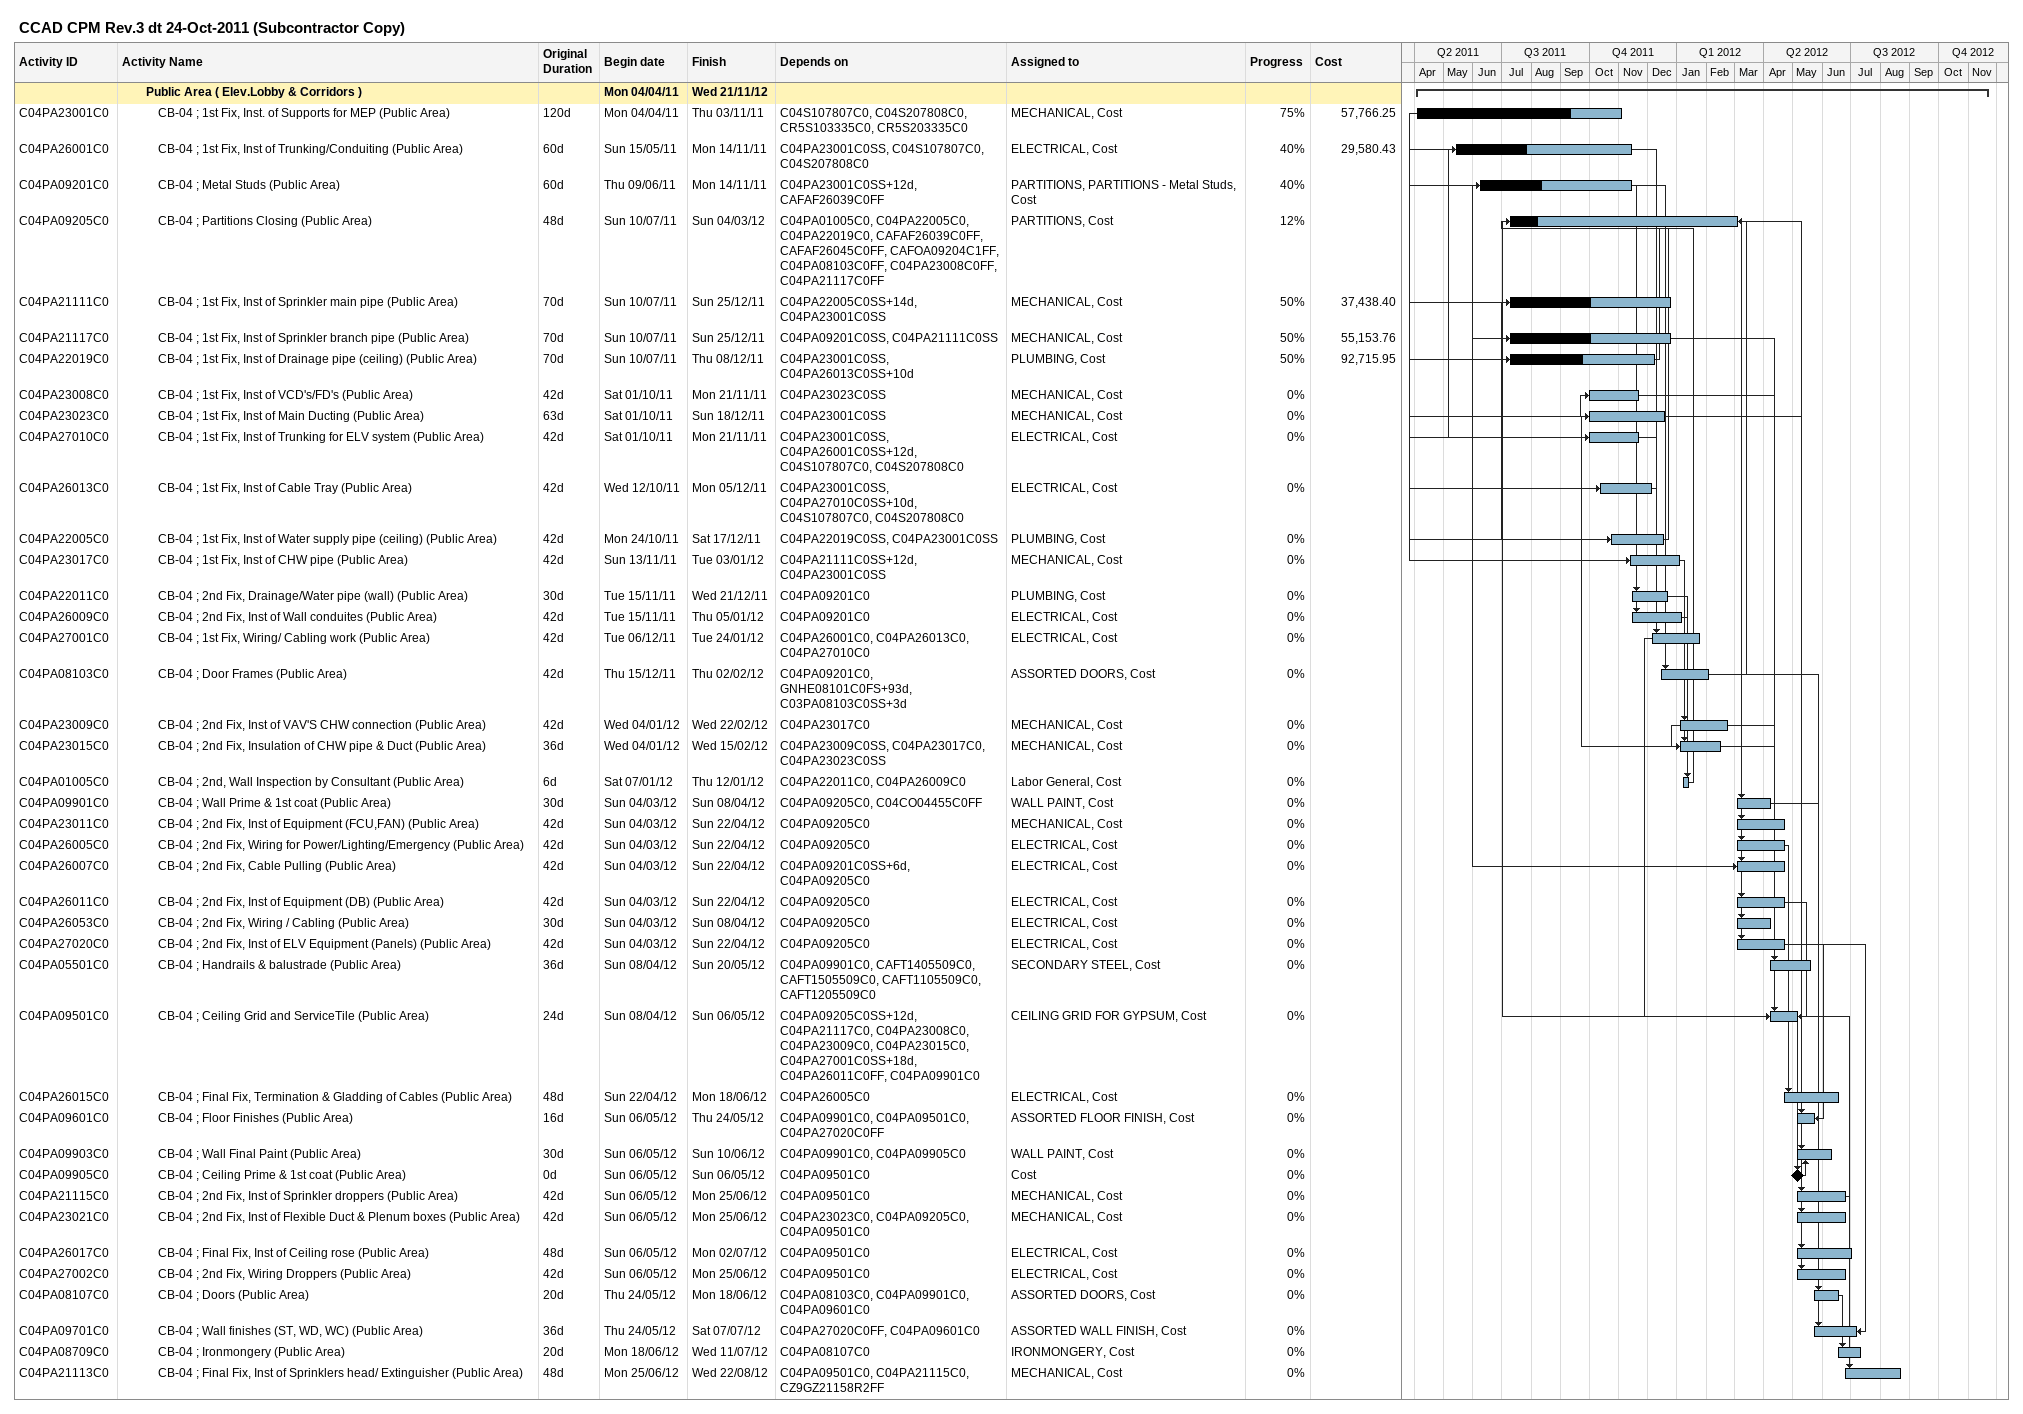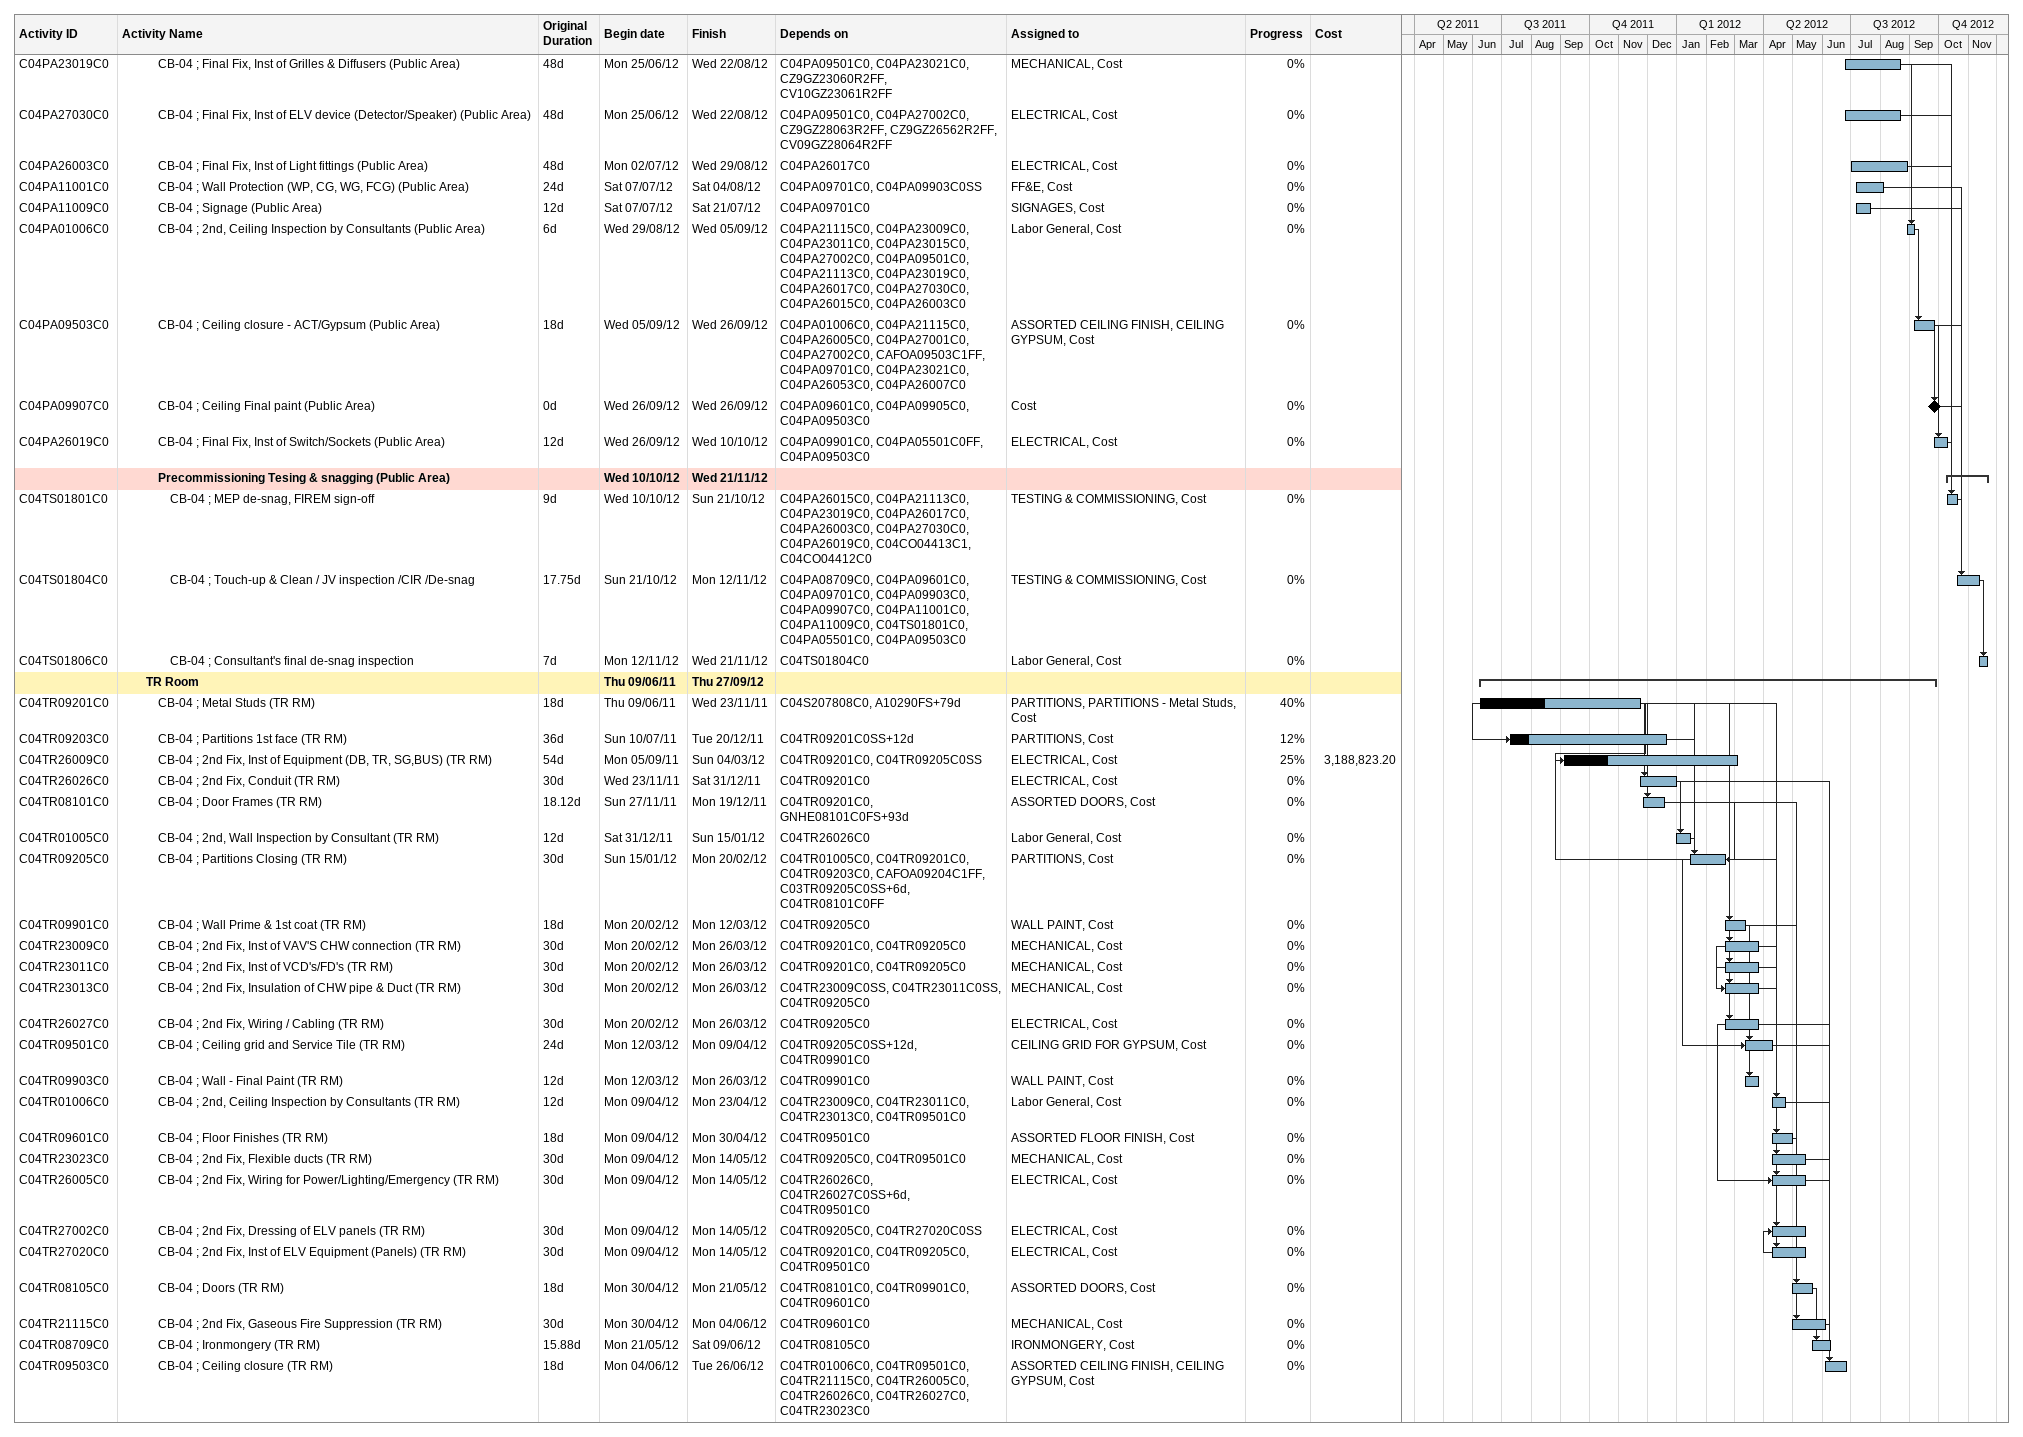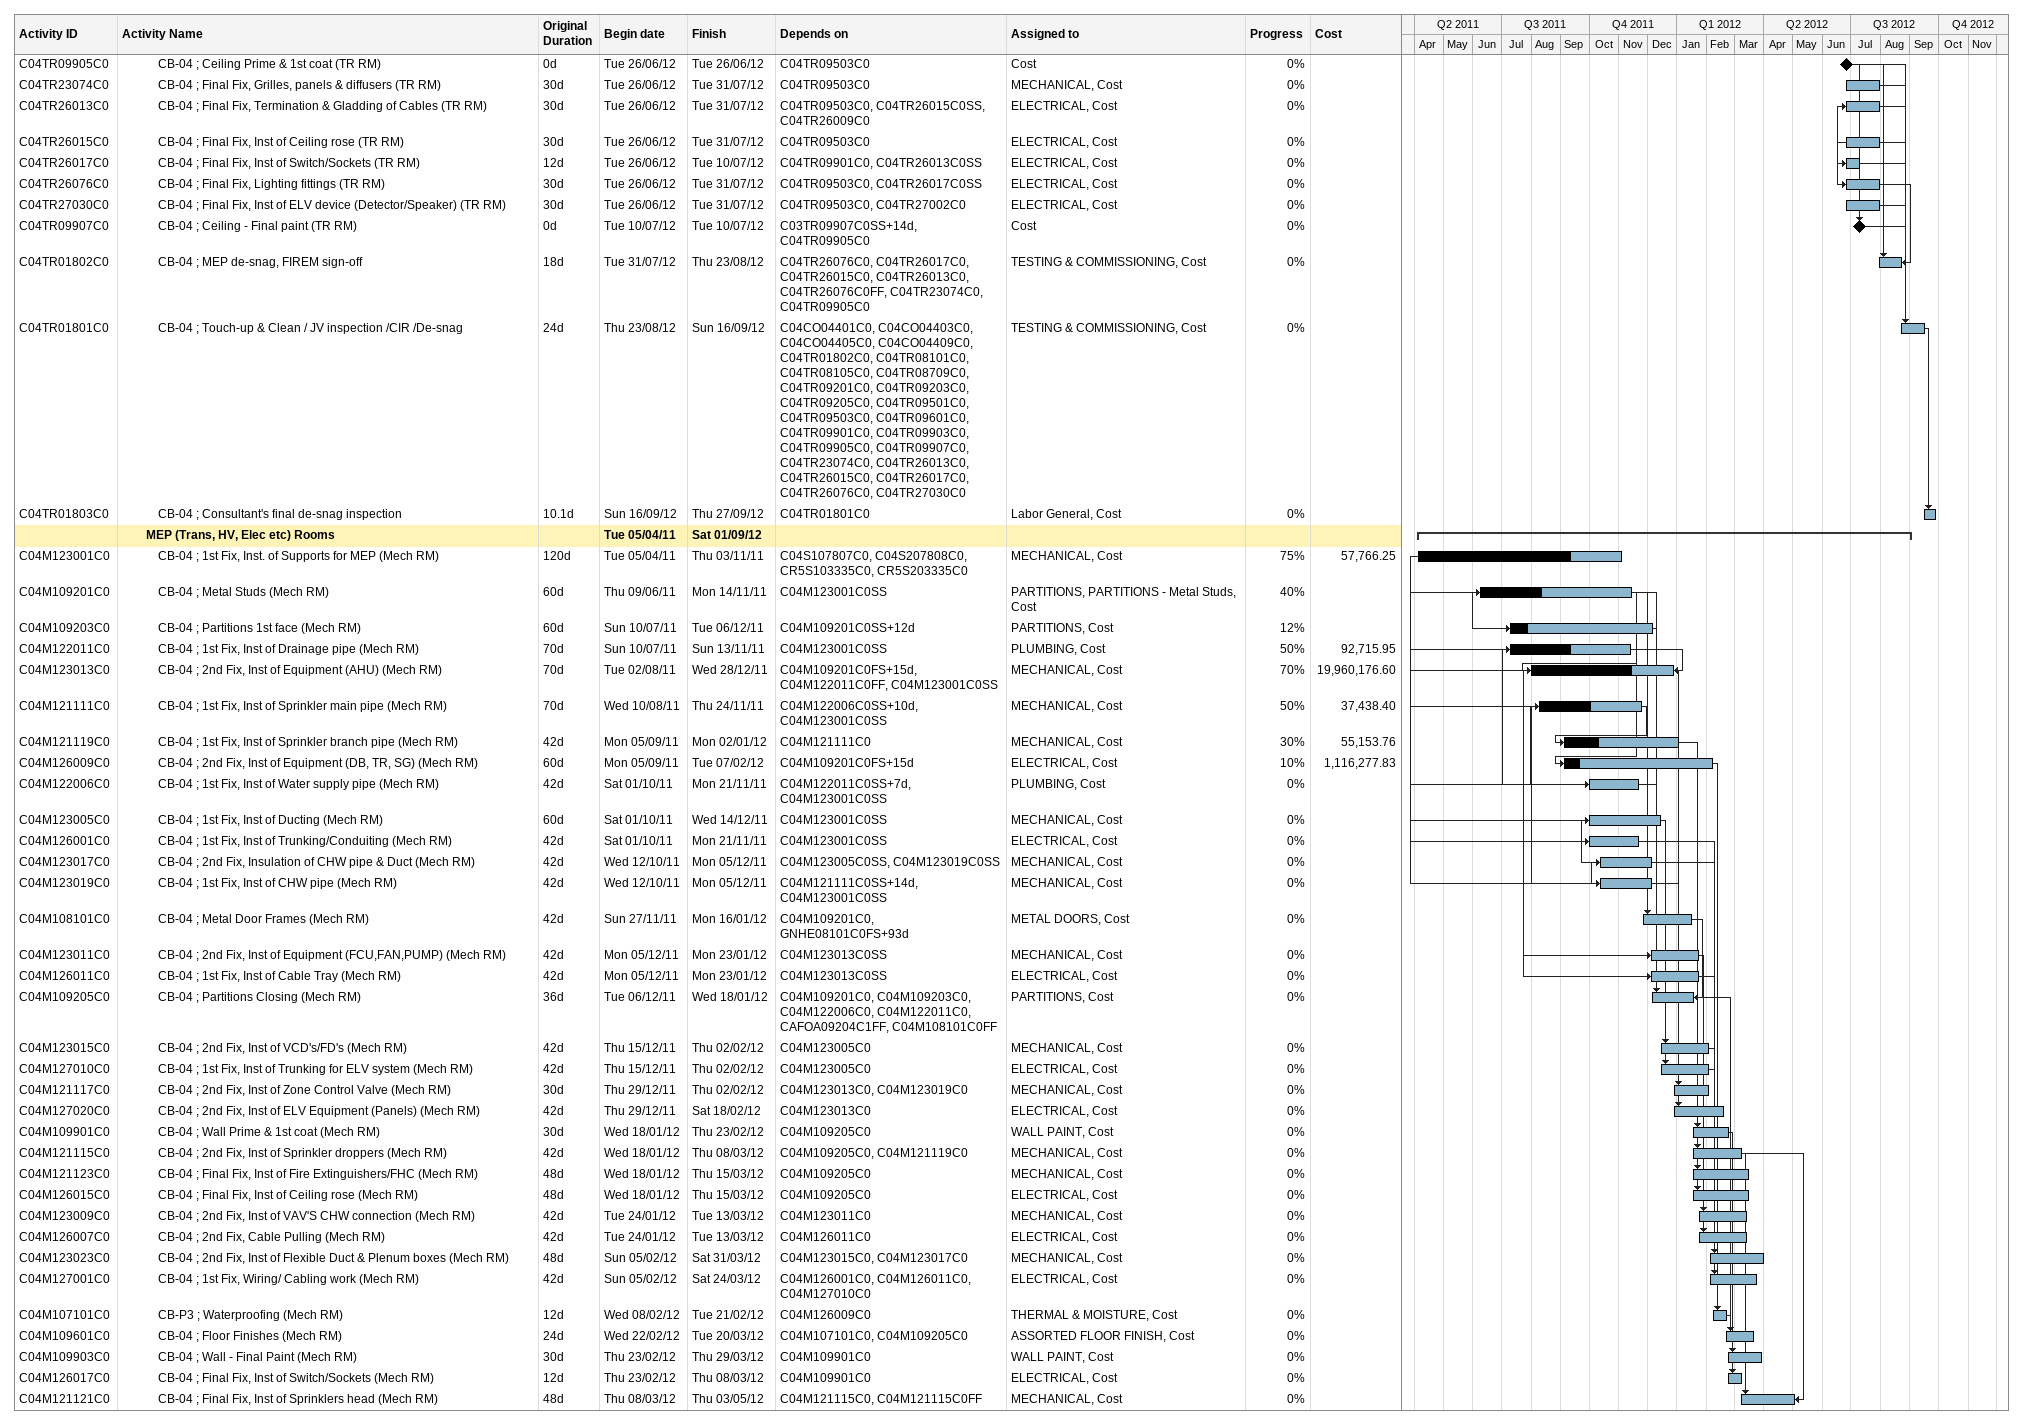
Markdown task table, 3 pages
CCAD CPM Rev.3 dt 24-Oct-2011 (Subcontractor Copy)

| ID | Level | Task | Original duration | Start | Finish | Predecessors | Resources | % complete | Cost |
|---|---|---|---|---|---|---|---|---|---|
|  | 3 | **Public Area ( Elev.Lobby & Corridors )** |  | 2011-04-04 | 2012-11-21 |  |  |  |  |
| C04PA23001C0 | 4 | CB-04 ; 1st Fix, Inst. of Supports for MEP (Public Area) | 120d | 2011-04-04 | 2011-11-03 | C04S107807C0, C04S207808C0, CR5S103335C0, CR5S203335C0 | MECHANICAL, Cost | 75 | 57766.25 |
| C04PA26001C0 | 4 | CB-04 ; 1st Fix, Inst of Trunking/Conduiting (Public Area) | 60d | 2011-05-15 | 2011-11-14 | C04PA23001C0SS, C04S107807C0, C04S207808C0 | ELECTRICAL, Cost | 40 | 29580.43 |
| C04PA09201C0 | 4 | CB-04 ; Metal Studs (Public Area) | 60d | 2011-06-09 | 2011-11-14 | C04PA23001C0SS+12d, CAFAF26039C0FF | PARTITIONS, PARTITIONS - Metal Studs, Cost | 40 |  |
| C04PA09205C0 | 4 | CB-04 ; Partitions Closing (Public Area) | 48d | 2011-07-10 | 2012-03-04 | C04PA01005C0, C04PA22005C0, C04PA22019C0, CAFAF26039C0FF, CAFAF26045C0FF, CAFOA09204C1FF, C04PA08103C0FF, C04PA23008C0FF, C04PA21117C0FF | PARTITIONS, Cost | 12 |  |
| C04PA21111C0 | 4 | CB-04 ; 1st Fix, Inst of Sprinkler main pipe (Public Area) | 70d | 2011-07-10 | 2011-12-25 | C04PA22005C0SS+14d, C04PA23001C0SS | MECHANICAL, Cost | 50 | 37438.40 |
| C04PA21117C0 | 4 | CB-04 ; 1st Fix, Inst of Sprinkler branch pipe (Public Area) | 70d | 2011-07-10 | 2011-12-25 | C04PA09201C0SS, C04PA21111C0SS | MECHANICAL, Cost | 50 | 55153.76 |
| C04PA22019C0 | 4 | CB-04 ; 1st Fix, Inst of Drainage pipe (ceiling) (Public Area) | 70d | 2011-07-10 | 2011-12-08 | C04PA23001C0SS, C04PA26013C0SS+10d | PLUMBING, Cost | 50 | 92715.95 |
| C04PA23008C0 | 4 | CB-04 ; 1st Fix, Inst of VCD's/FD's (Public Area) | 42d | 2011-10-01 | 2011-11-21 | C04PA23023C0SS | MECHANICAL, Cost | 0 |  |
| C04PA23023C0 | 4 | CB-04 ; 1st Fix, Inst of Main Ducting (Public Area) | 63d | 2011-10-01 | 2011-12-18 | C04PA23001C0SS | MECHANICAL, Cost | 0 |  |
| C04PA27010C0 | 4 | CB-04 ; 1st Fix, Inst of Trunking for ELV system (Public Area) | 42d | 2011-10-01 | 2011-11-21 | C04PA23001C0SS, C04PA26001C0SS+12d, C04S107807C0, C04S207808C0 | ELECTRICAL, Cost | 0 |  |
| C04PA26013C0 | 4 | CB-04 ; 1st Fix, Inst of Cable Tray (Public Area) | 42d | 2011-10-12 | 2011-12-05 | C04PA23001C0SS, C04PA27010C0SS+10d, C04S107807C0, C04S207808C0 | ELECTRICAL, Cost | 0 |  |
| C04PA22005C0 | 4 | CB-04 ; 1st Fix, Inst of Water supply pipe (ceiling) (Public Area) | 42d | 2011-10-24 | 2011-12-17 | C04PA22019C0SS, C04PA23001C0SS | PLUMBING, Cost | 0 |  |
| C04PA23017C0 | 4 | CB-04 ; 1st Fix, Inst of CHW pipe (Public Area) | 42d | 2011-11-13 | 2012-01-03 | C04PA21111C0SS+12d, C04PA23001C0SS | MECHANICAL, Cost | 0 |  |
| C04PA22011C0 | 4 | CB-04 ; 2nd Fix, Drainage/Water pipe (wall) (Public Area) | 30d | 2011-11-15 | 2011-12-21 | C04PA09201C0 | PLUMBING, Cost | 0 |  |
| C04PA26009C0 | 4 | CB-04 ; 2nd Fix, Inst of Wall conduites (Public Area) | 42d | 2011-11-15 | 2012-01-05 | C04PA09201C0 | ELECTRICAL, Cost | 0 |  |
| C04PA27001C0 | 4 | CB-04 ; 1st Fix, Wiring/ Cabling work (Public Area) | 42d | 2011-12-06 | 2012-01-24 | C04PA26001C0, C04PA26013C0, C04PA27010C0 | ELECTRICAL, Cost | 0 |  |
| C04PA08103C0 | 4 | CB-04 ; Door Frames (Public Area) | 42d | 2011-12-15 | 2012-02-02 | C04PA09201C0, GNHE08101C0FS+93d, C03PA08103C0SS+3d | ASSORTED DOORS, Cost | 0 |  |
| C04PA23009C0 | 4 | CB-04 ; 2nd Fix, Inst of VAV'S CHW connection (Public Area) | 42d | 2012-01-04 | 2012-02-22 | C04PA23017C0 | MECHANICAL, Cost | 0 |  |
| C04PA23015C0 | 4 | CB-04 ; 2nd Fix, Insulation of CHW pipe & Duct (Public Area) | 36d | 2012-01-04 | 2012-02-15 | C04PA23009C0SS, C04PA23017C0, C04PA23023C0SS | MECHANICAL, Cost | 0 |  |
| C04PA01005C0 | 4 | CB-04 ; 2nd, Wall Inspection by Consultant (Public Area) | 6d | 2012-01-07 | 2012-01-12 | C04PA22011C0, C04PA26009C0 | Labor General, Cost | 0 |  |
| C04PA09901C0 | 4 | CB-04 ; Wall Prime & 1st coat (Public Area) | 30d | 2012-03-04 | 2012-04-08 | C04PA09205C0, C04CO04455C0FF | WALL PAINT, Cost | 0 |  |
| C04PA23011C0 | 4 | CB-04 ; 2nd Fix, Inst of Equipment (FCU,FAN) (Public Area) | 42d | 2012-03-04 | 2012-04-22 | C04PA09205C0 | MECHANICAL, Cost | 0 |  |
| C04PA26005C0 | 4 | CB-04 ; 2nd Fix, Wiring for Power/Lighting/Emergency (Public Area) | 42d | 2012-03-04 | 2012-04-22 | C04PA09205C0 | ELECTRICAL, Cost | 0 |  |
| C04PA26007C0 | 4 | CB-04 ; 2nd Fix, Cable Pulling (Public Area) | 42d | 2012-03-04 | 2012-04-22 | C04PA09201C0SS+6d, C04PA09205C0 | ELECTRICAL, Cost | 0 |  |
| C04PA26011C0 | 4 | CB-04 ; 2nd Fix, Inst of Equipment (DB) (Public Area) | 42d | 2012-03-04 | 2012-04-22 | C04PA09205C0 | ELECTRICAL, Cost | 0 |  |
| C04PA26053C0 | 4 | CB-04 ; 2nd Fix, Wiring / Cabling (Public Area) | 30d | 2012-03-04 | 2012-04-08 | C04PA09205C0 | ELECTRICAL, Cost | 0 |  |
| C04PA27020C0 | 4 | CB-04 ; 2nd Fix, Inst of ELV Equipment (Panels) (Public Area) | 42d | 2012-03-04 | 2012-04-22 | C04PA09205C0 | ELECTRICAL, Cost | 0 |  |
| C04PA05501C0 | 4 | CB-04 ; Handrails & balustrade (Public Area) | 36d | 2012-04-08 | 2012-05-20 | C04PA09901C0, CAFT1405509C0, CAFT1505509C0, CAFT1105509C0, CAFT1205509C0 | SECONDARY STEEL, Cost | 0 |  |
| C04PA09501C0 | 4 | CB-04 ; Ceiling Grid and ServiceTile (Public Area) | 24d | 2012-04-08 | 2012-05-06 | C04PA09205C0SS+12d, C04PA21117C0, C04PA23008C0, C04PA23009C0, C04PA23015C0, C04PA27001C0SS+18d, C04PA26011C0FF, C04PA09901C0 | CEILING GRID FOR GYPSUM, Cost | 0 |  |
| C04PA26015C0 | 4 | CB-04 ; Final Fix, Termination & Gladding of Cables (Public Area) | 48d | 2012-04-22 | 2012-06-18 | C04PA26005C0 | ELECTRICAL, Cost | 0 |  |
| C04PA09601C0 | 4 | CB-04 ; Floor Finishes (Public Area) | 16d | 2012-05-06 | 2012-05-24 | C04PA09901C0, C04PA09501C0, C04PA27020C0FF | ASSORTED FLOOR FINISH, Cost | 0 |  |
| C04PA09903C0 | 4 | CB-04 ; Wall Final Paint (Public Area) | 30d | 2012-05-06 | 2012-06-10 | C04PA09901C0, C04PA09905C0 | WALL PAINT, Cost | 0 |  |
| C04PA09905C0 | 4 | CB-04 ; Ceiling Prime & 1st coat (Public Area) | 0d | 2012-05-06 | 2012-05-06 | C04PA09501C0 | Cost | 0 |  |
| C04PA21115C0 | 4 | CB-04 ; 2nd Fix, Inst of Sprinkler droppers (Public Area) | 42d | 2012-05-06 | 2012-06-25 | C04PA09501C0 | MECHANICAL, Cost | 0 |  |
| C04PA23021C0 | 4 | CB-04 ; 2nd Fix, Inst of Flexible Duct & Plenum boxes (Public Area) | 42d | 2012-05-06 | 2012-06-25 | C04PA23023C0, C04PA09205C0, C04PA09501C0 | MECHANICAL, Cost | 0 |  |
| C04PA26017C0 | 4 | CB-04 ; Final Fix, Inst of Ceiling rose (Public Area) | 48d | 2012-05-06 | 2012-07-02 | C04PA09501C0 | ELECTRICAL, Cost | 0 |  |
| C04PA27002C0 | 4 | CB-04 ; 2nd Fix, Wiring Droppers (Public Area) | 42d | 2012-05-06 | 2012-06-25 | C04PA09501C0 | ELECTRICAL, Cost | 0 |  |
| C04PA08107C0 | 4 | CB-04 ; Doors (Public Area) | 20d | 2012-05-24 | 2012-06-18 | C04PA08103C0, C04PA09901C0, C04PA09601C0 | ASSORTED DOORS, Cost | 0 |  |
| C04PA09701C0 | 4 | CB-04 ; Wall finishes (ST, WD, WC) (Public Area) | 36d | 2012-05-24 | 2012-07-07 | C04PA27020C0FF, C04PA09601C0 | ASSORTED WALL FINISH, Cost | 0 |  |
| C04PA08709C0 | 4 | CB-04 ; Ironmongery (Public Area) | 20d | 2012-06-18 | 2012-07-11 | C04PA08107C0 | IRONMONGERY, Cost | 0 |  |
| C04PA21113C0 | 4 | CB-04 ; Final Fix, Inst of Sprinklers head/ Extinguisher (Public Area) | 48d | 2012-06-25 | 2012-08-22 | C04PA09501C0, C04PA21115C0, CZ9GZ21158R2FF | MECHANICAL, Cost | 0 |  |
| C04PA23019C0 | 4 | CB-04 ; Final Fix, Inst of Grilles & Diffusers (Public Area) | 48d | 2012-06-25 | 2012-08-22 | C04PA09501C0, C04PA23021C0, CZ9GZ23060R2FF, CV10GZ23061R2FF | MECHANICAL, Cost | 0 |  |
| C04PA27030C0 | 4 | CB-04 ; Final Fix, Inst of ELV device (Detector/Speaker) (Public Area) | 48d | 2012-06-25 | 2012-08-22 | C04PA09501C0, C04PA27002C0, CZ9GZ28063R2FF, CZ9GZ26562R2FF, CV09GZ28064R2FF | ELECTRICAL, Cost | 0 |  |
| C04PA26003C0 | 4 | CB-04 ; Final Fix, Inst of Light fittings (Public Area) | 48d | 2012-07-02 | 2012-08-29 | C04PA26017C0 | ELECTRICAL, Cost | 0 |  |
| C04PA11001C0 | 4 | CB-04 ; Wall Protection (WP, CG, WG, FCG) (Public Area) | 24d | 2012-07-07 | 2012-08-04 | C04PA09701C0, C04PA09903C0SS | FF&E, Cost | 0 |  |
| C04PA11009C0 | 4 | CB-04 ; Signage (Public Area) | 12d | 2012-07-07 | 2012-07-21 | C04PA09701C0 | SIGNAGES, Cost | 0 |  |
| C04PA01006C0 | 4 | CB-04 ; 2nd, Ceiling Inspection by Consultants (Public Area) | 6d | 2012-08-29 | 2012-09-05 | C04PA21115C0, C04PA23009C0, C04PA23011C0, C04PA23015C0, C04PA27002C0, C04PA09501C0, C04PA21113C0, C04PA23019C0, C04PA26017C0, C04PA27030C0, C04PA26015C0, C04PA26003C0 | Labor General, Cost | 0 |  |
| C04PA09503C0 | 4 | CB-04 ; Ceiling closure - ACT/Gypsum (Public Area) | 18d | 2012-09-05 | 2012-09-26 | C04PA01006C0, C04PA21115C0, C04PA26005C0, C04PA27001C0, C04PA27002C0, CAFOA09503C1FF, C04PA09701C0, C04PA23021C0, C04PA26053C0, C04PA26007C0 | ASSORTED CEILING FINISH, CEILING GYPSUM, Cost | 0 |  |
| C04PA09907C0 | 4 | CB-04 ; Ceiling Final paint (Public Area) | 0d | 2012-09-26 | 2012-09-26 | C04PA09601C0, C04PA09905C0, C04PA09503C0 | Cost | 0 |  |
| C04PA26019C0 | 4 | CB-04 ; Final Fix, Inst of Switch/Sockets (Public Area) | 12d | 2012-09-26 | 2012-10-10 | C04PA09901C0, C04PA05501C0FF, C04PA09503C0 | ELECTRICAL, Cost | 0 |  |
|  | 4 | **Precommissioning Tesing & snagging (Public Area)** |  | 2012-10-10 | 2012-11-21 |  |  |  |  |
| C04TS01801C0 | 5 | CB-04 ; MEP de-snag, FIREM sign-off | 9d | 2012-10-10 | 2012-10-21 | C04PA26015C0, C04PA21113C0, C04PA23019C0, C04PA26017C0, C04PA26003C0, C04PA27030C0, C04PA26019C0, C04CO04413C1, C04CO04412C0 | TESTING & COMMISSIONING, Cost | 0 |  |
| C04TS01804C0 | 5 | CB-04 ; Touch-up & Clean / JV inspection /CIR /De-snag | 17.75d | 2012-10-21 | 2012-11-12 | C04PA08709C0, C04PA09601C0, C04PA09701C0, C04PA09903C0, C04PA09907C0, C04PA11001C0, C04PA11009C0, C04TS01801C0, C04PA05501C0, C04PA09503C0 | TESTING & COMMISSIONING, Cost | 0 |  |
| C04TS01806C0 | 5 | CB-04 ; Consultant's final de-snag inspection | 7d | 2012-11-12 | 2012-11-21 | C04TS01804C0 | Labor General, Cost | 0 |  |
|  | 3 | **TR Room** |  | 2011-06-09 | 2012-09-27 |  |  |  |  |
| C04TR09201C0 | 4 | CB-04 ; Metal Studs (TR RM) | 18d | 2011-06-09 | 2011-11-23 | C04S207808C0, A10290FS+79d | PARTITIONS, PARTITIONS - Metal Studs, Cost | 40 |  |
| C04TR09203C0 | 4 | CB-04 ; Partitions 1st face (TR RM) | 36d | 2011-07-10 | 2011-12-20 | C04TR09201C0SS+12d | PARTITIONS, Cost | 12 |  |
| C04TR26009C0 | 4 | CB-04 ; 2nd Fix, Inst of Equipment (DB, TR, SG,BUS) (TR RM) | 54d | 2011-09-05 | 2012-03-04 | C04TR09201C0, C04TR09205C0SS | ELECTRICAL, Cost | 25 | 3188823.20 |
| C04TR26026C0 | 4 | CB-04 ; 2nd Fix, Conduit (TR RM) | 30d | 2011-11-23 | 2011-12-31 | C04TR09201C0 | ELECTRICAL, Cost | 0 |  |
| C04TR08101C0 | 4 | CB-04 ; Door Frames (TR RM) | 18.12d | 2011-11-27 | 2011-12-19 | C04TR09201C0, GNHE08101C0FS+93d | ASSORTED DOORS, Cost | 0 |  |
| C04TR01005C0 | 4 | CB-04 ; 2nd, Wall Inspection by Consultant (TR RM) | 12d | 2011-12-31 | 2012-01-15 | C04TR26026C0 | Labor General, Cost | 0 |  |
| C04TR09205C0 | 4 | CB-04 ; Partitions Closing (TR RM) | 30d | 2012-01-15 | 2012-02-20 | C04TR01005C0, C04TR09201C0, C04TR09203C0, CAFOA09204C1FF, C03TR09205C0SS+6d, C04TR08101C0FF | PARTITIONS, Cost | 0 |  |
| C04TR09901C0 | 4 | CB-04 ; Wall Prime & 1st coat (TR RM) | 18d | 2012-02-20 | 2012-03-12 | C04TR09205C0 | WALL PAINT, Cost | 0 |  |
| C04TR23009C0 | 4 | CB-04 ; 2nd Fix, Inst of VAV'S CHW connection (TR RM) | 30d | 2012-02-20 | 2012-03-26 | C04TR09201C0, C04TR09205C0 | MECHANICAL, Cost | 0 |  |
| C04TR23011C0 | 4 | CB-04 ; 2nd Fix, Inst of VCD's/FD's (TR RM) | 30d | 2012-02-20 | 2012-03-26 | C04TR09201C0, C04TR09205C0 | MECHANICAL, Cost | 0 |  |
| C04TR23013C0 | 4 | CB-04 ; 2nd Fix, Insulation of CHW pipe & Duct (TR RM) | 30d | 2012-02-20 | 2012-03-26 | C04TR23009C0SS, C04TR23011C0SS, C04TR09205C0 | MECHANICAL, Cost | 0 |  |
| C04TR26027C0 | 4 | CB-04 ; 2nd Fix, Wiring / Cabling (TR RM) | 30d | 2012-02-20 | 2012-03-26 | C04TR09205C0 | ELECTRICAL, Cost | 0 |  |
| C04TR09501C0 | 4 | CB-04 ; Ceiling grid and Service Tile (TR RM) | 24d | 2012-03-12 | 2012-04-09 | C04TR09205C0SS+12d, C04TR09901C0 | CEILING GRID FOR GYPSUM, Cost | 0 |  |
| C04TR09903C0 | 4 | CB-04 ; Wall - Final Paint (TR RM) | 12d | 2012-03-12 | 2012-03-26 | C04TR09901C0 | WALL PAINT, Cost | 0 |  |
| C04TR01006C0 | 4 | CB-04 ; 2nd, Ceiling Inspection by Consultants (TR RM) | 12d | 2012-04-09 | 2012-04-23 | C04TR23009C0, C04TR23011C0, C04TR23013C0, C04TR09501C0 | Labor General, Cost | 0 |  |
| C04TR09601C0 | 4 | CB-04 ; Floor Finishes (TR RM) | 18d | 2012-04-09 | 2012-04-30 | C04TR09501C0 | ASSORTED FLOOR FINISH, Cost | 0 |  |
| C04TR23023C0 | 4 | CB-04 ; 2nd Fix, Flexible ducts (TR RM) | 30d | 2012-04-09 | 2012-05-14 | C04TR09205C0, C04TR09501C0 | MECHANICAL, Cost | 0 |  |
| C04TR26005C0 | 4 | CB-04 ; 2nd Fix, Wiring for Power/Lighting/Emergency (TR RM) | 30d | 2012-04-09 | 2012-05-14 | C04TR26026C0, C04TR26027C0SS+6d, C04TR09501C0 | ELECTRICAL, Cost | 0 |  |
| C04TR27002C0 | 4 | CB-04 ; 2nd Fix, Dressing of ELV panels (TR RM) | 30d | 2012-04-09 | 2012-05-14 | C04TR09205C0, C04TR27020C0SS | ELECTRICAL, Cost | 0 |  |
| C04TR27020C0 | 4 | CB-04 ; 2nd Fix, Inst of ELV Equipment (Panels) (TR RM) | 30d | 2012-04-09 | 2012-05-14 | C04TR09201C0, C04TR09205C0, C04TR09501C0 | ELECTRICAL, Cost | 0 |  |
| C04TR08105C0 | 4 | CB-04 ; Doors (TR RM) | 18d | 2012-04-30 | 2012-05-21 | C04TR08101C0, C04TR09901C0, C04TR09601C0 | ASSORTED DOORS, Cost | 0 |  |
| C04TR21115C0 | 4 | CB-04 ; 2nd Fix, Gaseous Fire Suppression (TR RM) | 30d | 2012-04-30 | 2012-06-04 | C04TR09601C0 | MECHANICAL, Cost | 0 |  |
| C04TR08709C0 | 4 | CB-04 ; Ironmongery (TR RM) | 15.88d | 2012-05-21 | 2012-06-09 | C04TR08105C0 | IRONMONGERY, Cost | 0 |  |
| C04TR09503C0 | 4 | CB-04 ; Ceiling closure (TR RM) | 18d | 2012-06-04 | 2012-06-26 | C04TR01006C0, C04TR09501C0, C04TR21115C0, C04TR26005C0, C04TR26026C0, C04TR26027C0, C04TR23023C0 | ASSORTED CEILING FINISH, CEILING GYPSUM, Cost | 0 |  |
| C04TR09905C0 | 4 | CB-04 ; Ceiling Prime & 1st coat (TR RM) | 0d | 2012-06-26 | 2012-06-26 | C04TR09503C0 | Cost | 0 |  |
| C04TR23074C0 | 4 | CB-04 ; Final Fix, Grilles, panels & diffusers (TR RM) | 30d | 2012-06-26 | 2012-07-31 | C04TR09503C0 | MECHANICAL, Cost | 0 |  |
| C04TR26013C0 | 4 | CB-04 ; Final Fix, Termination & Gladding of Cables (TR RM) | 30d | 2012-06-26 | 2012-07-31 | C04TR09503C0, C04TR26015C0SS, C04TR26009C0 | ELECTRICAL, Cost | 0 |  |
| C04TR26015C0 | 4 | CB-04 ; Final Fix, Inst of Ceiling rose (TR RM) | 30d | 2012-06-26 | 2012-07-31 | C04TR09503C0 | ELECTRICAL, Cost | 0 |  |
| C04TR26017C0 | 4 | CB-04 ; Final Fix, Inst of Switch/Sockets (TR RM) | 12d | 2012-06-26 | 2012-07-10 | C04TR09901C0, C04TR26013C0SS | ELECTRICAL, Cost | 0 |  |
| C04TR26076C0 | 4 | CB-04 ; Final Fix, Lighting fittings (TR RM) | 30d | 2012-06-26 | 2012-07-31 | C04TR09503C0, C04TR26017C0SS | ELECTRICAL, Cost | 0 |  |
| C04TR27030C0 | 4 | CB-04 ; Final Fix, Inst of ELV device (Detector/Speaker) (TR RM) | 30d | 2012-06-26 | 2012-07-31 | C04TR09503C0, C04TR27002C0 | ELECTRICAL, Cost | 0 |  |
| C04TR09907C0 | 4 | CB-04 ; Ceiling - Final paint (TR RM) | 0d | 2012-07-10 | 2012-07-10 | C03TR09907C0SS+14d, C04TR09905C0 | Cost | 0 |  |
| C04TR01802C0 | 4 | CB-04 ; MEP de-snag, FIREM sign-off | 18d | 2012-07-31 | 2012-08-23 | C04TR26076C0, C04TR26017C0, C04TR26015C0, C04TR26013C0, C04TR26076C0FF, C04TR23074C0, C04TR09905C0 | TESTING & COMMISSIONING, Cost | 0 |  |
| C04TR01801C0 | 4 | CB-04 ; Touch-up & Clean / JV inspection /CIR /De-snag | 24d | 2012-08-23 | 2012-09-16 | C04CO04401C0, C04CO04403C0, C04CO04405C0, C04CO04409C0, C04TR01802C0, C04TR08101C0, C04TR08105C0, C04TR08709C0, C04TR09201C0, C04TR09203C0, C04TR09205C0, C04TR09501C0, C04TR09503C0, C04TR09601C0, C04TR09901C0, C04TR09903C0, C04TR09905C0, C04TR09907C0, C04TR23074C0, C04TR26013C0, C04TR26015C0, C04TR26017C0, C04TR26076C0, C04TR27030C0 | TESTING & COMMISSIONING, Cost | 0 |  |
| C04TR01803C0 | 4 | CB-04 ; Consultant's final de-snag inspection | 10.1d | 2012-09-16 | 2012-09-27 | C04TR01801C0 | Labor General, Cost | 0 |  |
|  | 3 | **MEP (Trans, HV, Elec etc) Rooms** |  | 2011-04-05 | 2012-09-01 |  |  |  |  |
| C04M123001C0 | 4 | CB-04 ; 1st Fix, Inst. of Supports for MEP (Mech RM) | 120d | 2011-04-05 | 2011-11-03 | C04S107807C0, C04S207808C0, CR5S103335C0, CR5S203335C0 | MECHANICAL, Cost | 75 | 57766.25 |
| C04M109201C0 | 4 | CB-04 ; Metal Studs (Mech RM) | 60d | 2011-06-09 | 2011-11-14 | C04M123001C0SS | PARTITIONS, PARTITIONS - Metal Studs, Cost | 40 |  |
| C04M109203C0 | 4 | CB-04 ; Partitions 1st face (Mech RM) | 60d | 2011-07-10 | 2011-12-06 | C04M109201C0SS+12d | PARTITIONS, Cost | 12 |  |
| C04M122011C0 | 4 | CB-04 ; 1st Fix, Inst of Drainage pipe (Mech RM) | 70d | 2011-07-10 | 2011-11-13 | C04M123001C0SS | PLUMBING, Cost | 50 | 92715.95 |
| C04M123013C0 | 4 | CB-04 ; 2nd Fix, Inst of Equipment (AHU) (Mech RM) | 70d | 2011-08-02 | 2011-12-28 | C04M109201C0FS+15d, C04M122011C0FF, C04M123001C0SS | MECHANICAL, Cost | 70 | 19960176.60 |
| C04M121111C0 | 4 | CB-04 ; 1st Fix, Inst of Sprinkler main pipe (Mech RM) | 70d | 2011-08-10 | 2011-11-24 | C04M122006C0SS+10d, C04M123001C0SS | MECHANICAL, Cost | 50 | 37438.40 |
| C04M121119C0 | 4 | CB-04 ; 1st Fix, Inst of Sprinkler branch pipe (Mech RM) | 42d | 2011-09-05 | 2012-01-02 | C04M121111C0 | MECHANICAL, Cost | 30 | 55153.76 |
| C04M126009C0 | 4 | CB-04 ; 2nd Fix, Inst of Equipment (DB, TR, SG) (Mech RM) | 60d | 2011-09-05 | 2012-02-07 | C04M109201C0FS+15d | ELECTRICAL, Cost | 10 | 1116277.83 |
| C04M122006C0 | 4 | CB-04 ; 1st Fix, Inst of Water supply pipe (Mech RM) | 42d | 2011-10-01 | 2011-11-21 | C04M122011C0SS+7d, C04M123001C0SS | PLUMBING, Cost | 0 |  |
| C04M123005C0 | 4 | CB-04 ; 1st Fix, Inst of Ducting (Mech RM) | 60d | 2011-10-01 | 2011-12-14 | C04M123001C0SS | MECHANICAL, Cost | 0 |  |
| C04M126001C0 | 4 | CB-04 ; 1st Fix, Inst of Trunking/Conduiting (Mech RM) | 42d | 2011-10-01 | 2011-11-21 | C04M123001C0SS | ELECTRICAL, Cost | 0 |  |
| C04M123017C0 | 4 | CB-04 ; 2nd Fix, Insulation of CHW pipe & Duct (Mech RM) | 42d | 2011-10-12 | 2011-12-05 | C04M123005C0SS, C04M123019C0SS | MECHANICAL, Cost | 0 |  |
| C04M123019C0 | 4 | CB-04 ; 1st Fix, Inst of CHW pipe (Mech RM) | 42d | 2011-10-12 | 2011-12-05 | C04M121111C0SS+14d, C04M123001C0SS | MECHANICAL, Cost | 0 |  |
| C04M108101C0 | 4 | CB-04 ; Metal Door Frames (Mech RM) | 42d | 2011-11-27 | 2012-01-16 | C04M109201C0, GNHE08101C0FS+93d | METAL DOORS, Cost | 0 |  |
| C04M123011C0 | 4 | CB-04 ; 2nd Fix, Inst of Equipment (FCU,FAN,PUMP) (Mech RM) | 42d | 2011-12-05 | 2012-01-23 | C04M123013C0SS | MECHANICAL, Cost | 0 |  |
| C04M126011C0 | 4 | CB-04 ; 1st Fix, Inst of Cable Tray (Mech RM) | 42d | 2011-12-05 | 2012-01-23 | C04M123013C0SS | ELECTRICAL, Cost | 0 |  |
| C04M109205C0 | 4 | CB-04 ; Partitions Closing (Mech RM) | 36d | 2011-12-06 | 2012-01-18 | C04M109201C0, C04M109203C0, C04M122006C0, C04M122011C0, CAFOA09204C1FF, C04M108101C0FF | PARTITIONS, Cost | 0 |  |
| C04M123015C0 | 4 | CB-04 ; 2nd Fix, Inst of VCD's/FD's (Mech RM) | 42d | 2011-12-15 | 2012-02-02 | C04M123005C0 | MECHANICAL, Cost | 0 |  |
| C04M127010C0 | 4 | CB-04 ; 1st Fix, Inst of Trunking for ELV system (Mech RM) | 42d | 2011-12-15 | 2012-02-02 | C04M123005C0 | ELECTRICAL, Cost | 0 |  |
| C04M121117C0 | 4 | CB-04 ; 2nd Fix, Inst of Zone Control Valve (Mech RM) | 30d | 2011-12-29 | 2012-02-02 | C04M123013C0, C04M123019C0 | MECHANICAL, Cost | 0 |  |
| C04M127020C0 | 4 | CB-04 ; 2nd Fix, Inst of ELV Equipment (Panels) (Mech RM) | 42d | 2011-12-29 | 2012-02-18 | C04M123013C0 | ELECTRICAL, Cost | 0 |  |
| C04M109901C0 | 4 | CB-04 ; Wall Prime & 1st coat (Mech RM) | 30d | 2012-01-18 | 2012-02-23 | C04M109205C0 | WALL PAINT, Cost | 0 |  |
| C04M121115C0 | 4 | CB-04 ; 2nd Fix, Inst of Sprinkler droppers (Mech RM) | 42d | 2012-01-18 | 2012-03-08 | C04M109205C0, C04M121119C0 | MECHANICAL, Cost | 0 |  |
| C04M121123C0 | 4 | CB-04 ; Final Fix, Inst of Fire Extinguishers/FHC (Mech RM) | 48d | 2012-01-18 | 2012-03-15 | C04M109205C0 | MECHANICAL, Cost | 0 |  |
| C04M126015C0 | 4 | CB-04 ; Final Fix, Inst of Ceiling rose (Mech RM) | 48d | 2012-01-18 | 2012-03-15 | C04M109205C0 | ELECTRICAL, Cost | 0 |  |
| C04M123009C0 | 4 | CB-04 ; 2nd Fix, Inst of VAV'S CHW connection (Mech RM) | 42d | 2012-01-24 | 2012-03-13 | C04M123011C0 | MECHANICAL, Cost | 0 |  |
| C04M126007C0 | 4 | CB-04 ; 2nd Fix, Cable Pulling (Mech RM) | 42d | 2012-01-24 | 2012-03-13 | C04M126011C0 | ELECTRICAL, Cost | 0 |  |
| C04M123023C0 | 4 | CB-04 ; 2nd Fix, Inst of Flexible Duct & Plenum boxes (Mech RM) | 48d | 2012-02-05 | 2012-03-31 | C04M123015C0, C04M123017C0 | MECHANICAL, Cost | 0 |  |
| C04M127001C0 | 4 | CB-04 ; 1st Fix, Wiring/ Cabling work (Mech RM) | 42d | 2012-02-05 | 2012-03-24 | C04M126001C0, C04M126011C0, C04M127010C0 | ELECTRICAL, Cost | 0 |  |
| C04M107101C0 | 4 | CB-P3 ; Waterproofing (Mech RM) | 12d | 2012-02-08 | 2012-02-21 | C04M126009C0 | THERMAL & MOISTURE, Cost | 0 |  |
| C04M109601C0 | 4 | CB-04 ; Floor Finishes (Mech RM) | 24d | 2012-02-22 | 2012-03-20 | C04M107101C0, C04M109205C0 | ASSORTED FLOOR FINISH, Cost | 0 |  |
| C04M109903C0 | 4 | CB-04 ; Wall - Final Paint (Mech RM) | 30d | 2012-02-23 | 2012-03-29 | C04M109901C0 | WALL PAINT, Cost | 0 |  |
| C04M126017C0 | 4 | CB-04 ; Final Fix, Inst of Switch/Sockets (Mech RM) | 12d | 2012-02-23 | 2012-03-08 | C04M109901C0 | ELECTRICAL, Cost | 0 |  |
| C04M121121C0 | 4 | CB-04 ; Final Fix, Inst of Sprinklers head (Mech RM) | 48d | 2012-03-08 | 2012-05-03 | C04M121115C0, C04M121115C0FF | MECHANICAL, Cost | 0 |  |
